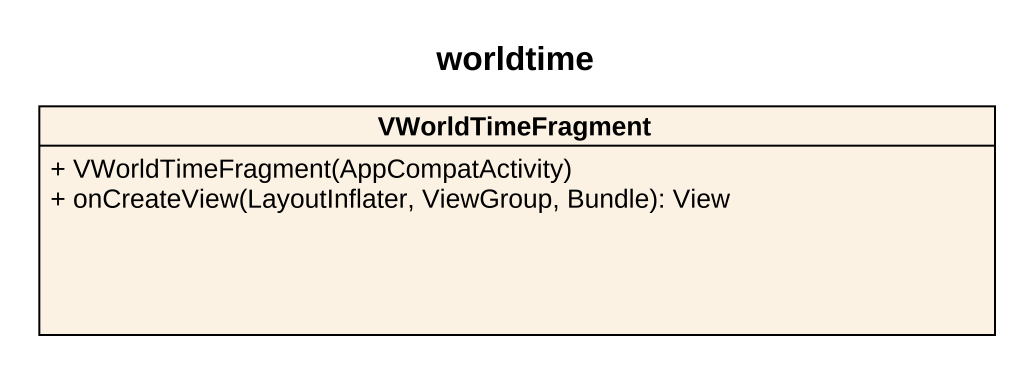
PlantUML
@startuml
title worldtime
hide circle
hide empty members
skinparam classAttributeIconSize 0
class VWorldTimeFragment {
  + VWorldTimeFragment(AppCompatActivity)
  + onCreateView(LayoutInflater, ViewGroup, Bundle): View
}
@enduml
